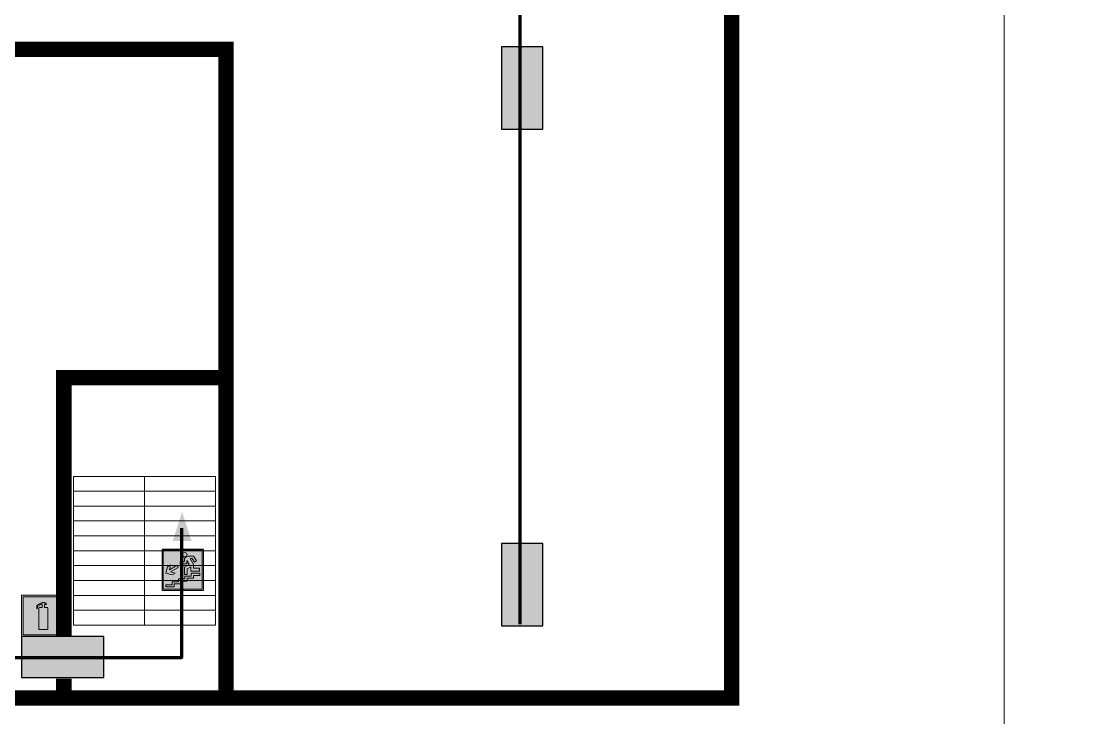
# Model space of a CAD drawing. Header units: millimetres. Extents: x 13810 to 67229, y 12374 to 21950.
# Drawn here: x 21530.1 to 21734.7, y 14655.7 to 14791.2 of the extents above; entities that cross this region are included whole.
import ezdxf

# ---------------------------------------------------------------- set-up
doc = ezdxf.new("R2010")
doc.units = ezdxf.units.MM
doc.layers.add('План_Штампы', color=7, linetype='Continuous')

# ---------------------------------------------------------------- blocks, each defined once
blk = doc.blocks.new('A$C32E8229D')
at = {"true_color": 0xffffff}
blk.add_hatch(color=7, dxfattribs=at).paths.add_polyline_path([(0, 0), (0, -8), (16, -8), (16, 0)])
h = blk.add_hatch(color=126)
h.paths.add_polyline_path([(0.2, -0.2), (15.8, -0.2), (15.8, -7.8), (0.2, -7.8)])
h.paths.add_polyline_path([(13.49, -2.05), (12.08, -2.05), (11.37, -2.63, 0.162397), (11.29, -2.84), (11.29, -3.63), (10.35, -3.63), (10.35, -4.05), (11.68, -4.05), (11.68, -3.48), (12.26, -4.28), (11.29, -5.1), (11.29, -6.78), (11.85, -6.78), (11.85, -5.44), (12.8, -4.64), (12.8, -5.94), (14.46, -5.94), (14.46, -5.39), (13.45, -5.39), (13.45, -3.97), (12.46, -2.59), (13.15, -2.59), (13.69, -3.34), (14.18, -3)], flags=16)
h.paths.add_polyline_path([(10.74, -1.82, 1), (11.8, -1.82, 1)], flags=16)
h.paths.add_polyline_path([(9.39, -3.59), (5.99, -3.59), (6.56, -3.03), (5.91, -3.03), (5.1, -3.83), (5.91, -4.64), (6.56, -4.64), (5.99, -4.09), (9.39, -4.09)], flags=16)
h.paths.add_polyline_path([(4.29, -1.08), (1.72, -1.08), (1.72, -6.6), (4.29, -6.6)], flags=16)
at = {"color": 126}
blk.add_lwpolyline([(16, -8), (0, -8), (0, 0), (16, 0)], close=True, dxfattribs=at)
blk = doc.blocks.new('A$C7B4425F7')
at = {"true_color": 0xffffff}
blk.add_hatch(color=7, dxfattribs=at).paths.add_polyline_path([(0, 0), (-16, 0), (-16, -8), (0, -8)])
h = blk.add_hatch(color=126)
h.paths.add_polyline_path([(-0.2, -0.2), (-15.8, -0.2), (-15.8, -7.8), (-0.2, -7.8)])
h.paths.add_polyline_path([(-11.76, -2.03), (-11.76, -3.66), (-11.17, -3.66, -0.568275), (-11.17, -6.18), (-12.58, -6.18), (-12.58, -2.03)], flags=16)
h.paths.add_polyline_path([(-13.33, -4.12, -0.495768), (-13.59, -6.18), (-15.03, -6.18), (-15.03, -2.03), (-13.59, -2.03, -0.487973)], flags=16)
h.paths.add_polyline_path([(-10.25, -2.03), (-9.48, -2.03), (-9.48, -6.18), (-10.25, -6.18)], flags=16)
h.paths.add_polyline_path([(-13.84, -3.69), (-14.24, -3.69), (-14.24, -3.03), (-13.9, -3.03, -0.692621)], flags=0)
h.paths.add_polyline_path([(-9.15, -2.03), (-8.4, -2.03), (-8.04, -3.07), (-7.68, -2.03), (-6.93, -2.03), (-7.64, -4.1), (-6.93, -6.18), (-7.68, -6.18), (-8.04, -5.14), (-8.4, -6.18), (-9.15, -6.18), (-8.44, -4.1)], flags=16)
h.paths.add_polyline_path([(-11.76, -4.46), (-11.42, -4.46, -0.692621), (-11.36, -5.12), (-11.76, -5.12)], flags=0)
h.paths.add_polyline_path([(-13.9, -5.2), (-14.24, -5.2), (-14.24, -4.55), (-13.84, -4.55, -0.708038)], flags=0)
edge = h.paths.add_edge_path(flags=16)
edge.add_ellipse((-5.51, -4.08), major_axis=(0, 2.05), ratio=0.586184, start_angle=0, end_angle=360)
edge = h.paths.add_edge_path(flags=0)
edge.add_ellipse((-5.51, -4.08), major_axis=(0, 1.14), ratio=0.454828, start_angle=0, end_angle=360)
h.paths.add_polyline_path([(-4.13, -4.96, 0.377264), (-3.48, -4.52, 0.0555), (-3.16, -2.03), (-1.66, -2.03), (-1.66, -4.96), (-0.96, -4.96), (-0.96, -7.01), (-1.75, -7.01), (-1.75, -6.18), (-3.3, -6.18), (-3.3, -7.02), (-4.13, -7.02)], flags=16)
h.paths.add_polyline_path([(-2.73, -2.91), (-2.28, -2.91), (-2.28, -4.96), (-3.05, -4.96, 0.079136)], flags=0)
at = {"color": 126}
blk.add_lwpolyline([(-16, -8), (0, -8), (0, 0), (-16, 0)], close=True, dxfattribs=at)
blk = doc.blocks.new('вниз 3')
at = {"lineweight": 0, "true_color": 0xffffff}
h = blk.add_hatch(color=7, dxfattribs=at)
h.dxf.hatch_style = 1
h.paths.add_polyline_path([(40997.5, -4475.69), (40997.25, -4475.28), (40995.76, -4476.15), (40995.97, -4475.23), (40995.39, -4475.56), (40995.05, -4476.83), (40996.33, -4477.17), (40996.91, -4476.83), (40996, -4476.55)], flags=0)
h.paths.add_polyline_path([(40999.81, -4473.95), (41000.22, -4473.95), (41000.64, -4474.67), (41001.03, -4474.43), (41000.46, -4473.49), (41000.42, -4473.49), (40999.43, -4473.49), (40998.68, -4473.92), (40998.68, -4474.57), (40997.88, -4474.57), (40997.88, -4475), (40999.14, -4475), (40999.14, -4474.43), (40999.14, -4474.38), (40999.59, -4475.15), (40998.72, -4475.67), (40998.72, -4477.06), (40999.24, -4477.06), (40999.24, -4475.96), (40999.95, -4475.56), (40999.95, -4476.43), (41001.61, -4476.43), (41001.61, -4475.88), (41000.47, -4475.88), (41000.47, -4475.12)], flags=0)
h.paths.add_polyline_path([(40999.2, -4473.24, 1), (40998.35, -4473.24, 1)], flags=0)
h.paths.add_polyline_path([(41000.46, -4477.26), (41001.69, -4477.26), (41001.69, -4476.84), (41000.03, -4476.84), (41000.03, -4477.39), (40998.78, -4477.39), (40998.78, -4477.95), (40997.53, -4477.95), (40997.53, -4478.5), (40996.29, -4478.5), (40996.29, -4479.06), (40995.05, -4479.06), (40995.05, -4479.48), (40995.29, -4479.48), (40996.72, -4479.48), (40996.72, -4478.92), (40997.97, -4478.92), (40997.97, -4478.36), (40999.2, -4478.36), (40999.2, -4477.81), (41000.46, -4477.81)], flags=0)
h.paths.add_polyline_path([(41002.37, -4472.17), (40994.37, -4472.17), (40994.37, -4480.17), (41002.37, -4480.17)])
h.paths.add_polyline_path([(41002.16, -4479.96), (40994.57, -4479.96), (40994.57, -4472.37), (41002.16, -4472.37)], flags=16)
h.paths.add_polyline_path([(41001.61, -4475.88), (41001.61, -4476.43), (40999.95, -4476.43), (40999.95, -4475.56), (40999.24, -4475.96), (40999.24, -4477.06), (40998.72, -4477.06), (40998.72, -4475.67), (40999.59, -4475.15), (40999.14, -4474.38), (40999.14, -4474.43), (40999.14, -4475), (40997.88, -4475), (40997.88, -4474.57), (40998.68, -4474.57), (40998.68, -4473.92), (40999.43, -4473.49), (41000.42, -4473.49), (41000.46, -4473.49), (41001.03, -4474.43), (41000.64, -4474.67), (41000.22, -4473.95), (40999.81, -4473.95), (41000.47, -4475.12), (41000.47, -4475.88)], flags=0)
h.paths.add_polyline_path([(41001.69, -4476.84), (41001.69, -4477.26), (41000.46, -4477.26), (41000.46, -4477.81), (40999.2, -4477.81), (40999.2, -4478.36), (40997.97, -4478.36), (40997.97, -4478.92), (40996.72, -4478.92), (40996.72, -4479.48), (40995.05, -4479.48), (40995.05, -4479.06), (40996.29, -4479.06), (40996.29, -4478.5), (40997.53, -4478.5), (40997.53, -4477.95), (40998.78, -4477.95), (40998.78, -4477.39), (41000.03, -4477.39), (41000.03, -4476.84)], flags=0)
h.paths.add_polyline_path([(40998.35, -4473.24, -1), (40999.2, -4473.24, -1)], flags=0)
h.paths.add_polyline_path([(40997.5, -4475.69), (40996, -4476.55), (40996.91, -4476.83), (40996.33, -4477.17), (40995.05, -4476.83), (40995.39, -4475.56), (40995.97, -4475.23), (40995.76, -4476.15), (40997.25, -4475.28)], flags=0)
at = {"lineweight": 0}
h = blk.add_hatch(color=126, dxfattribs=at)
h.dxf.hatch_style = 1
h.paths.add_polyline_path([(41002.16, -4472.37), (40994.57, -4472.37), (40994.57, -4479.96), (41002.16, -4479.96)])
h.paths.add_polyline_path([(40995.97, -4475.23), (40995.76, -4476.15), (40997.25, -4475.28), (40997.5, -4475.69), (40996, -4476.55), (40996.91, -4476.83), (40996.33, -4477.17), (40995.05, -4476.83), (40995.39, -4475.56)], flags=16)
h.paths.add_polyline_path([(40997.88, -4474.57), (40998.68, -4474.57), (40998.68, -4473.92), (40999.43, -4473.49), (41000.42, -4473.49), (41000.46, -4473.49), (41001.03, -4474.43), (41000.64, -4474.67), (41000.22, -4473.95), (40999.81, -4473.95), (41000.47, -4475.12), (41000.47, -4475.88), (41001.61, -4475.88), (41001.61, -4476.43), (40999.95, -4476.43), (40999.95, -4475.56), (40999.24, -4475.96), (40999.24, -4477.06), (40998.72, -4477.06), (40998.72, -4475.67), (40999.59, -4475.15), (40999.14, -4474.38), (40999.14, -4474.43), (40999.14, -4475), (40997.88, -4475)], flags=16)
h.paths.add_polyline_path([(40998.35, -4473.24, -1), (40999.2, -4473.24, -1)], flags=16)
h.paths.add_polyline_path([(40997.53, -4477.95), (40998.78, -4477.95), (40998.78, -4477.39), (41000.03, -4477.39), (41000.03, -4476.84), (41001.69, -4476.84), (41001.69, -4477.26), (41000.46, -4477.26), (41000.46, -4477.81), (40999.2, -4477.81), (40999.2, -4478.36), (40997.97, -4478.36), (40997.97, -4478.92), (40996.72, -4478.92), (40996.72, -4479.48), (40995.05, -4479.48), (40995.05, -4479.06), (40996.29, -4479.06), (40996.29, -4478.5), (40997.53, -4478.5)], flags=16)
at = {"lineweight": 0, "true_color": 0xffffff}
h = blk.add_hatch(color=7, dxfattribs=at)
h.dxf.hatch_style = 1
h.paths.add_polyline_path([(40999.2, -4473.24, 1), (40998.35, -4473.24, 1)])
h.paths.add_polyline_path([(40999.81, -4473.95), (41000.22, -4473.95), (41000.64, -4474.67), (41001.03, -4474.43), (41000.46, -4473.49), (41000.42, -4473.49), (40999.43, -4473.49), (40998.68, -4473.92), (40998.68, -4474.57), (40997.88, -4474.57), (40997.88, -4475), (40999.14, -4475), (40999.14, -4474.43), (40999.14, -4474.38), (40999.59, -4475.15), (40998.72, -4475.67), (40998.72, -4477.06), (40999.24, -4477.06), (40999.24, -4475.96), (40999.95, -4475.56), (40999.95, -4476.43), (41001.61, -4476.43), (41001.61, -4475.88), (41000.47, -4475.88), (41000.47, -4475.12)])
h.paths.add_polyline_path([(40999.2, -4477.81), (41000.46, -4477.81), (41000.46, -4477.26), (41001.69, -4477.26), (41001.69, -4476.84), (41000.03, -4476.84), (41000.03, -4477.39), (40998.78, -4477.39), (40998.78, -4477.95), (40997.53, -4477.95), (40997.53, -4478.5), (40996.29, -4478.5), (40996.29, -4479.06), (40995.05, -4479.06), (40995.05, -4479.48), (40995.29, -4479.48), (40996.72, -4479.48), (40996.72, -4478.92), (40997.97, -4478.92), (40997.97, -4478.36), (40999.2, -4478.36)])
h.paths.add_polyline_path([(40997.5, -4475.69), (40997.25, -4475.28), (40995.76, -4476.15), (40995.97, -4475.23), (40995.39, -4475.56), (40995.05, -4476.83), (40996.33, -4477.17), (40996.91, -4476.83), (40996, -4476.55)])
at = {"color": 126, "lineweight": 0}
for points in [[(40994.37, -4472.17), (41002.37, -4472.17), (41002.37, -4480.17), (40994.37, -4480.17)], [(40994.57, -4472.37), (41002.16, -4472.37), (41002.16, -4479.96), (40994.57, -4479.96)]]:
    blk.add_lwpolyline(points, close=True, dxfattribs=at)
for points in [[(40999.14, -4474.43), (40999.14, -4475), (40997.88, -4475), (40997.88, -4474.57), (40998.68, -4474.57), (40998.68, -4473.92), (40999.43, -4473.49), (41000.42, -4473.49), (41000.46, -4473.49), (41001.03, -4474.43), (41000.64, -4474.67), (41000.22, -4473.95), (40999.81, -4473.95), (41000.47, -4475.12), (41000.47, -4475.88), (41001.61, -4475.88), (41001.61, -4476.43), (40999.95, -4476.43), (40999.95, -4475.56), (40999.24, -4475.96), (40999.24, -4477.06), (40998.72, -4477.06), (40998.72, -4475.67), (40999.59, -4475.15), (40999.14, -4474.38), (40999.14, -4474.43)], [(40995.05, -4476.83), (40995.39, -4475.56), (40995.97, -4475.23), (40995.76, -4476.15), (40997.25, -4475.28), (40997.5, -4475.69), (40996, -4476.55), (40996.91, -4476.83), (40996.33, -4477.17), (40995.05, -4476.83)], [(40995.29, -4479.48), (40995.05, -4479.48), (40995.05, -4479.06), (40996.29, -4479.06), (40996.29, -4478.5), (40997.53, -4478.5), (40997.53, -4477.95), (40998.78, -4477.95), (40998.78, -4477.39), (41000.03, -4477.39), (41000.03, -4476.84), (41001.69, -4476.84), (41001.69, -4477.26), (41000.46, -4477.26), (41000.46, -4477.81), (40999.2, -4477.81), (40999.2, -4478.36), (40997.97, -4478.36), (40997.97, -4478.92), (40996.72, -4478.92), (40996.72, -4479.48), (40995.05, -4479.48)]]:
    blk.add_lwpolyline(points, dxfattribs=at)
blk.add_circle((40998.77, -4473.24), 0.426, dxfattribs=at)
blk = doc.blocks.new('A$C3AD82952')
at = {"true_color": 0xf5f5ff}
h = blk.add_hatch(color=7, dxfattribs=at)
h.dxf.hatch_style = 1
h.paths.add_polyline_path([(8.21, 8.73, 0.414214), (7.89, 9.05), (7.22, 9.05), (7.22, 9.92), (7.59, 9.92, 1), (7.57, 10.36), (7.22, 10.36), (7.22, 10.6), (6.43, 10.6), (6.43, 10.36), (6.01, 10.36), (4.74, 9.59), (4.74, 8.69), (4.98, 8.73), (4.98, 9.26), (6.12, 9.91), (6.43, 9.91), (6.43, 9.05), (5.76, 9.05, 0.414214), (5.44, 8.73), (5.44, 2.2), (8.21, 2.2)], flags=0)
h.paths.add_polyline_path([(12.8, 12.8), (0, 12.8), (0, 0), (12.8, 0)])
h.paths.add_polyline_path([(0.51, 12.29), (12.29, 12.29), (12.29, 0.51), (0.51, 0.51)], flags=16)
h.paths.add_polyline_path([(4.74, 9.59), (6.01, 10.36), (6.43, 10.36), (6.43, 10.6), (7.22, 10.6), (7.22, 10.36), (7.59, 10.36, -0.94586), (7.59, 9.92), (7.22, 9.92), (7.22, 9.05), (7.89, 9.05, -0.414214), (8.21, 8.73), (8.21, 2.2), (5.44, 2.2), (5.44, 8.73, -0.414214), (5.76, 9.05), (6.43, 9.05), (6.43, 9.91), (6.12, 9.91), (4.98, 9.26), (4.98, 8.73), (4.74, 8.69)], flags=0)
h = blk.add_hatch(color=242)
h.dxf.hatch_style = 1
h.paths.add_polyline_path([(12.29, 12.29), (0.51, 12.29), (0.51, 0.51), (12.29, 0.51)])
h.paths.add_polyline_path([(4.74, 8.69), (4.74, 9.59), (6.01, 10.36), (6.43, 10.36), (6.43, 10.6), (7.22, 10.6), (7.22, 10.36), (7.59, 10.36, -0.94586), (7.59, 9.92), (7.22, 9.92), (7.22, 9.05), (7.89, 9.05, -0.414214), (8.21, 8.73), (8.21, 2.2), (5.44, 2.2), (5.44, 8.73, -0.414214), (5.76, 9.05), (6.43, 9.05), (6.43, 9.91), (6.12, 9.91), (4.98, 9.26), (4.98, 8.73)], flags=16)
h = blk.add_hatch(color=7, dxfattribs=at)
h.dxf.hatch_style = 1
h.paths.add_polyline_path([(8.21, 8.73, 0.414214), (7.89, 9.05), (7.22, 9.05), (7.22, 9.92), (7.59, 9.92, 1), (7.57, 10.36), (7.22, 10.36), (7.22, 10.6), (6.43, 10.6), (6.43, 10.36), (6.01, 10.36), (4.74, 9.59), (4.74, 8.69), (4.98, 8.73), (4.98, 9.26), (6.12, 9.91), (6.43, 9.91), (6.43, 9.05), (5.76, 9.05, 0.414214), (5.44, 8.73), (5.44, 2.2), (8.21, 2.2)])
at = {"color": 242, "lineweight": 5}
for p, q in [((0, 0), (0, 12.8)), ((0, 12.8), (12.8, 12.8)), ((6.01, 10.36), (4.74, 9.59)), ((4.98, 9.26), (6.12, 9.91)), ((6.01, 10.36), (6.43, 10.36)), ((6.12, 9.91), (6.43, 9.91)), ((7.22, 10.6), (6.43, 10.6)), ((6.43, 10.6), (6.43, 10.36)), ((6.43, 9.91), (6.43, 9.05)), ((7.22, 10.36), (7.22, 10.6)), ((7.59, 10.36), (7.22, 10.36)), ((7.22, 9.05), (7.22, 9.92)), ((7.59, 9.92), (7.22, 9.92)), ((12.8, 0), (12.8, 12.8)), ((4.74, 9.59), (4.74, 8.69)), ((4.74, 8.69), (4.98, 8.73)), ((4.98, 8.73), (4.98, 9.26)), ((5.44, 2.2), (5.44, 8.73)), ((5.76, 9.05), (6.43, 9.05)), ((7.89, 9.05), (7.22, 9.05)), ((8.21, 2.2), (8.21, 8.73)), ((0, 0), (12.8, 0)), ((5.44, 2.2), (8.21, 2.2))]:
    blk.add_line(p, q, dxfattribs=at)
blk.add_lwpolyline([(0.51, 12.29), (12.29, 12.29), (12.29, 0.51), (0.51, 0.51)], close=True, dxfattribs=at)
for centre, radius, start, end in [((7.58, 10.14), 0.223, 273.1875, 86.8125), ((5.76, 8.73), 0.32, 90, 180), ((7.89, 8.73), 0.32, 0, 90)]:
    blk.add_arc(centre, radius, start, end, dxfattribs=at)

msp = doc.modelspace()

# ---------------------------------------------------------------- linework, layer by layer
at = {"color": 126, "lineweight": 0, "true_color": 0x008754}
for points in [[(21121.1, 14942.36), (21721.1, 14942.36), (21721.1, 14547.36), (21121.1, 14547.36)], [(21721.1, 14942.36), (22321.1, 14942.36), (22321.1, 14547.36), (21721.1, 14547.36)]]:
    msp.add_lwpolyline(points, close=True, dxfattribs=at)
at = {"lineweight": 100, "const_width": 3}
for points in [[(21555.5, 14659.59), (21665.87, 14659.59), (21668.16, 14659.59), (21668.16, 14850.49), (21175.75, 14850.49), (21175.75, 14659.59), (21555.5, 14659.59)], [(21569.95, 14659.59), (21569.95, 14785.68), (21175.75, 14785.68)], [(21569.95, 14721.84), (21538.43, 14721.84), (21538.43, 14671.7)], [(21538.43, 14659.59), (21538.43, 14663.36)]]:
    msp.add_lwpolyline(points, dxfattribs=at)
at = {"color": 126, "lineweight": 100, "true_color": 0x008754}
for points in [[(21337.62, 14816.84), (21337.62, 14834.56), (21627.03, 14834.56), (21627.03, 14673.96)], [(21561.31, 14692.61), (21561.31, 14667.43), (21526.11, 14667.43), (21526.11, 14779.16), (21255.04, 14779.16), (21255.04, 14730.43), (21349.58, 14730.43), (21349.58, 14779.16)]]:
    msp.add_lwpolyline(points, dxfattribs=at)
at = {"lineweight": 0}
for points in [[(21554.09, 14702.67), (21540.28, 14702.67), (21540.28, 14699.78), (21554.09, 14699.78)], [(21567.9, 14702.67), (21554.09, 14702.67), (21554.09, 14699.78), (21567.9, 14699.78)], [(21554.09, 14699.78), (21540.28, 14699.78), (21540.28, 14696.89), (21554.09, 14696.89)], [(21567.9, 14699.78), (21554.09, 14699.78), (21554.09, 14696.89), (21567.9, 14696.89)], [(21554.09, 14696.89), (21540.28, 14696.89), (21540.28, 14694), (21554.09, 14694)], [(21554.09, 14696.89), (21540.28, 14696.89), (21540.28, 14694), (21554.09, 14694)], [(21567.9, 14696.89), (21554.09, 14696.89), (21554.09, 14694), (21567.9, 14694)], [(21567.9, 14696.89), (21554.09, 14696.89), (21554.09, 14694), (21567.9, 14694)], [(21554.09, 14694), (21540.28, 14694), (21540.28, 14691.11), (21554.09, 14691.11)], [(21567.9, 14694), (21554.09, 14694), (21554.09, 14691.11), (21567.9, 14691.11)], [(21554.09, 14691.11), (21540.28, 14691.11), (21540.28, 14688.22), (21554.09, 14688.22)], [(21567.9, 14691.11), (21554.09, 14691.11), (21554.09, 14688.22), (21567.9, 14688.22)], [(21554.09, 14688.22), (21540.28, 14688.22), (21540.28, 14685.33), (21554.09, 14685.33)], [(21567.9, 14688.22), (21554.09, 14688.22), (21554.09, 14685.33), (21567.9, 14685.33)], [(21554.09, 14685.33), (21540.28, 14685.33), (21540.28, 14682.44), (21554.09, 14682.44)], [(21567.9, 14685.33), (21554.09, 14685.33), (21554.09, 14682.44), (21567.9, 14682.44)], [(21554.09, 14682.44), (21540.28, 14682.44), (21540.28, 14679.55), (21554.09, 14679.55)], [(21567.9, 14682.44), (21554.09, 14682.44), (21554.09, 14679.55), (21567.9, 14679.55)], [(21554.09, 14679.55), (21540.28, 14679.55), (21540.28, 14676.65), (21554.09, 14676.65)], [(21567.9, 14679.55), (21554.09, 14679.55), (21554.09, 14676.65), (21567.9, 14676.65)], [(21554.09, 14676.65), (21540.28, 14676.65), (21540.28, 14673.76), (21554.09, 14673.76)], [(21567.9, 14676.65), (21554.09, 14676.65), (21554.09, 14673.76), (21567.9, 14673.76)]]:
    msp.add_lwpolyline(points, close=True, dxfattribs=at)
at = {"layer": 'План_Штампы', "color": 126, "true_color": 0x008754}
msp.add_solid([(21563.25, 14690.13), (21559.59, 14690.13), (21561.4, 14695.75)], dxfattribs=at)

# ---------------------------------------------------------------- block references
at = {"color": 126, "true_color": 0x008754}
msp.add_blockref('вниз 3', (-19436.83, 19160.68), dxfattribs=at)
at = {"xscale": 0.625, "yscale": 0.625, "zscale": 0.625}
msp.add_blockref('A$C3AD82952', (21530.19, 14671.56), dxfattribs=at)
at = {"layer": 'План_Штампы', "color": 126, "true_color": 0x008754, "xscale": -1, "rotation": 90}
for p in [(21623.49, 14786.18), (21623.49, 14689.61)]:
    msp.add_blockref('A$C32E8229D', p, dxfattribs=at)
at = {"layer": 'План_Штампы'}
msp.add_blockref('A$C7B4425F7', (21546.19, 14671.56), dxfattribs=at)

doc.saveas('drawing.dxf')
